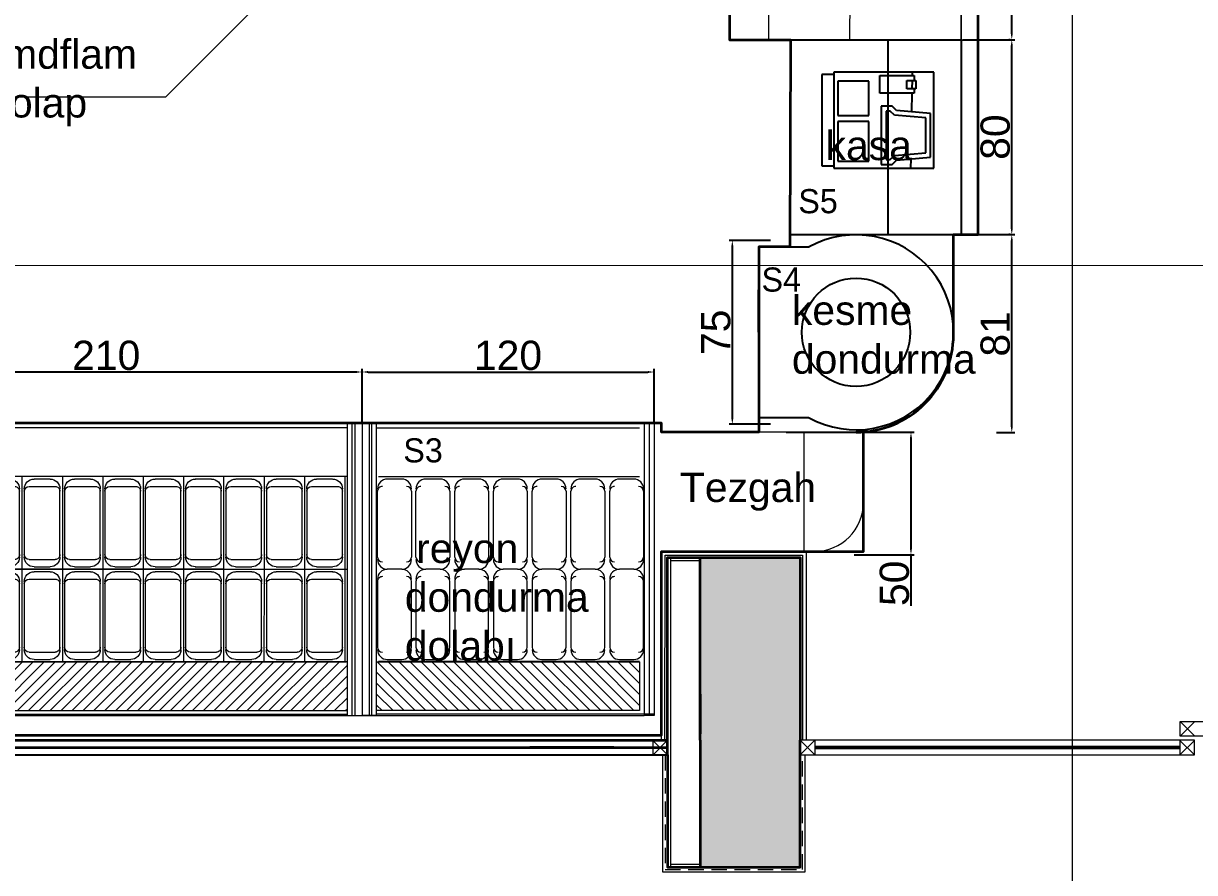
# Model space of a CAD drawing. Header units: millimetres. Extents: x 30084 to 42641, y -1284 to 1636.
# Drawn here: x 30768.5 to 31249.3, y -264.3 to 84 of the extents above; entities that cross this region are included whole.
import ezdxf

# ---------------------------------------------------------------- set-up
doc = ezdxf.new("R2010")
doc.units = ezdxf.units.MM
doc.linetypes.add('DASHED2', pattern=[9.525, 6.35, -3.175])
for name, color, linetype, lineweight in [('CAM', 130, 'Continuous', 0), ('no3_ahsap gorunus arka ince', 53, 'Continuous', 15), ('no3_ahsap gorunus on ince', 34, 'Continuous', 13), ('no3_ahsap kesit on', 40, 'Continuous', 20), ('no3_ahşap gorunus on kalın', 36, 'Continuous', 15), ('no3_alçıpan kesit', 18, 'Continuous', 20), ('no3_cam gorunus on', 142, 'Continuous', 15), ('no3_duvar kaplama', 8, 'Continuous', 0), ('no3_duvar mevcut', 4, 'Continuous', 35), ('no3_döşeme kaplama', 8, 'Continuous', 0), ('no3_kutuprofil kesit', 74, 'Continuous', 18), ('no3_mermer gorunus on', 31, 'Continuous', 15), ('no3_paslanmaz gorunus on', 163, 'Continuous', 15), ('no3_tefriş izdüşüm', 87, 'Continuous', 15), ('no3_yazı tefriş', 152, 'Continuous', 0), ('no3_ölçü tefriş', 252, 'Continuous', 0), ('t_ölçü', 40, 'Continuous', 25), ('Y-CAM', 4, 'Continuous', 5)]:
    doc.layers.add(name, color=color, linetype=linetype, lineweight=lineweight)
doc.layers.add('OLCU', color=155, linetype='Continuous')
doc.layers.add('t_makine', color=177, linetype='Continuous')
doc.styles.get("Standard").update_dxf_attribs({"font": 'arial.ttf'})
doc.styles.add('TAKSİM', font='GOTHIC.TTF', dxfattribs={"height": 20})
doc.dimstyles.new('ISO-25', dxfattribs={"dimtxt": 12, "dimasz": 2.5, "dimexe": 1.25, "dimexo": 0.625, "dimtad": 1, "dimdec": 0, "dimtxsty": 'Standard', "dimcen": 2.5, "dimadec": 0, "dimazin": 0, "dimtfac": 1, "dimtdec": 0, "dimtmove": 0, "dimatfit": 3, "dimfxl": 1, "dimarcsym": 0})

# ---------------------------------------------------------------- blocks, each defined once
blk = doc.blocks.new('girişkat duvarlarım')
at = {"layer": 'no3_duvar kaplama'}
h = blk.add_hatch(color=251, dxfattribs=at)
h.dxf.hatch_style = 1
h.paths.add_polyline_path([(36156.79, -567.98), (36156.79, -492.98), (36115.78, -492.98), (36115.78, -567.98), (36115.78, -619.98), (36156.79, -619.98)])
blk.add_lwpolyline([(36102.28, -567.98), (36102.3, -492.98), (36156.79, -492.98), (36156.79, -567.98)])
at = {"elevation": 0}
blk.add_lwpolyline([(36102.3, -573.98), (36102.3, -619.98), (36156.79, -619.98), (36156.79, -573.98)], dxfattribs=at)
at = {"layer": 'no3_ahsap gorunus arka ince', "elevation": 0}
blk.add_lwpolyline([(36100.3, -573.98), (36100.3, -621.98), (36158.79, -621.98), (36158.79, -573.98)], dxfattribs=at)
at = {"layer": 'no3_ahsap gorunus arka ince', "linetype": 'DASHED2', "elevation": 0}
blk.add_lwpolyline([(36101.3, -573.98), (36101.3, -620.98), (36157.79, -620.98), (36157.79, -573.98)], dxfattribs=at)
at = {"layer": 'no3_ahsap gorunus on ince'}
for p, q in [((36156.79, -492.98, 0), (36149.78, -492.98)), ((36156.79, -492.98, 0), (36149.79, -492.98, 0)), ((36115.78, -499.72, 0), (36116.05, -565.36, 0))]:
    blk.add_line(p, q, dxfattribs=at)
at = {"layer": 'no3_alçıpan kesit'}
for p, q in [((36102.3, -492.98, 0), (36102.3, -619.98, 0)), ((36102.3, -492.98, 0), (36115.78, -492.98)), ((36103.5, -492.98, 0), (36103.5, -619.98, 0)), ((36103.5, -494.18, 0), (36115.78, -494.18)), ((36115.78, -619.98, 0), (36102.3, -619.98, 0)), ((36103.5, -618.78), (36115.78, -618.78, 0))]:
    blk.add_line(p, q, dxfattribs=at)
at = {"layer": 'no3_cam gorunus on'}
for p, q in [((36312.62, -570.48), (36162.79, -570.48)), ((36312.62, -570.98), (36162.79, -570.98)), ((36312.62, -571.48), (36162.79, -571.48))]:
    blk.add_line(p, q, dxfattribs=at)
at = {"layer": 'no3_duvar kaplama'}
for points in [[(36099.78, -567.98), (36099.8, -490.48), (36159.29, -490.48), (36159.29, -567.98)], [(36101.28, -567.98), (36101.3, -491.98), (36157.79, -491.98), (36157.79, -567.98)]]:
    blk.add_lwpolyline(points, dxfattribs=at)
at = {"layer": 'no3_duvar mevcut'}
for p, q in [((36115.78, -567.98), (36115.78, -492.98)), ((36118.78, -492.98), (36149.78, -492.98)), ((36156.79, -492.98, 0), (36156.79, -567.98, 0)), ((35765.39, -567.98), (36102.36, -567.98)), ((35771.39, -570.98), (36102.36, -570.98)), ((36102.36, -573.98), (36102.36, -567.98)), ((36115.78, -567.98), (36115.78, -619.98)), ((36156.79, -619.98, 0), (36156.79, -567.98, 0)), ((36162.79, -570.98), (36273.68, -570.98)), ((36115.78, -619.98, 0), (36156.79, -619.98, 0))]:
    blk.add_line(p, q, dxfattribs=at)
at = {"layer": 'no3_kutuprofil kesit'}
for p, q in [((36312.77, -566.28, 0), (36318.77, -560.28, 0)), ((36312.77, -560.28, 0), (36318.77, -566.28, 0)), ((36102.34, -573.94), (36096.32, -568.01)), ((36096.36, -573.98), (36102.3, -567.97)), ((36156.79, -573.98), (36162.79, -567.98)), ((36156.79, -567.98), (36162.79, -573.98)), ((36162.79, -567.98), (36162.79, -573.98)), ((36312.62, -567.99, 0), (36312.62, -573.99, 0)), ((36312.62, -573.99, 0), (36318.62, -567.99, 0)), ((36312.62, -567.99, 0), (36318.62, -573.99, 0))]:
    blk.add_line(p, q, dxfattribs=at)
at = {"layer": 'no3_kutuprofil kesit', "elevation": 0}
blk.add_lwpolyline([(36312.79, -560.28), (36435.8, -560.28), (36435.76, -566.26), (36312.75, -566.28)], close=True, dxfattribs=at)
at = {"layer": 'no3_kutuprofil kesit'}
for points in [[(36102.36, -567.98), (36102.36, -573.98), (36096.36, -573.98), (36096.36, -567.98)], [(36318.62, -567.98), (36156.79, -567.98), (36156.79, -573.98), (36318.62, -573.98)]]:
    blk.add_lwpolyline(points, close=True, dxfattribs=at)
at = {"layer": 'Y-CAM', "lineweight": -3, "ltscale": 10}
for p, q in [((35765.39, -567.98), (36068.39, -567.98)), ((36056.78, -567.98), (36102.36, -567.98)), ((36056.78, -567.98), (36102.36, -567.98)), ((35771.39, -573.98), (36102.36, -573.98))]:
    blk.add_line(p, q, dxfattribs=at)
blk.add_lwpolyline([(36098.78, -567.98), (36102.36, -567.98)], dxfattribs=at)
blk = doc.blocks.new('I$C3163081A')
at = {"layer": 'no3_döşeme kaplama'}
h = blk.add_hatch(dxfattribs=at)
h.set_pattern_fill('ANSI31', color=256, angle=68.9847, style=0)
h.set_pattern_definition([(23.984733, (-39741.807, 4694.4535), (-1.29061595, 2.90085082), [])])
h.paths.add_polyline_path([(-52.62, -198.32), (-71.29, -191.15), (-0.28, -6.32), (18.38, -13.49)])
blk.add_line((-75.31, -196.03), (0, 0))
at = {"layer": 'no3_ahsap kesit on'}
for p, q in [((-2.15, -5.6), (0, 0)), ((-72.69, -190.61), (-1.68, -5.78)), ((-75.31, -196.03), (-73.16, -190.43))]:
    blk.add_line(p, q, dxfattribs=at)
at = {"layer": 'no3_paslanmaz gorunus on'}
for p, q in [((112.02, -43.03), (0, 0)), ((-1.43, -3.73), (110.58, -46.77)), ((110.94, -45.83), (-1.08, -2.8)), ((112.02, -43.03), (0, 0)), ((-2.15, -5.6), (109.87, -48.63)), ((-2.15, -5.6), (109.87, -48.63)), ((89.33, -40.75), (18.32, -225.58)), ((112.02, -43.03), (109.87, -48.63)), ((108, -47.92), (36.99, -232.75)), ((35.64, -74.53), (-17.15, -211.95)), ((38.14, -235.33), (-73.88, -192.3)), ((38.86, -233.46), (-73.16, -190.43)), ((38.86, -233.46), (36.71, -239.07))]:
    blk.add_line(p, q, dxfattribs=at)
blk.add_lwpolyline([(-52.62, -198.32), (-71.29, -191.15), (-0.28, -6.32), (18.38, -13.49)], close=True, dxfattribs=at)
blk.add_lwpolyline([(-75.31, -196.03), (36.71, -239.07)], dxfattribs=at)
at = {"layer": 'no3_tefriş izdüşüm', "extrusion": (-2.06779e-07, -5.38255e-07, 1)}
blk.add_line((-35.12, -152.77), (18.19, -14), dxfattribs=at)
at = {"layer": 'no3_tefriş izdüşüm'}
for p, q in [((16.86, -28.63), (20.67, -18.7)), ((53.48, -28.09), (18.01, -14.46)), ((22.32, -17.19), (48.46, -27.23)), ((14.77, -25.68), (17.15, -19.49)), ((35.64, -74.53), (53.86, -27.12)), ((88.96, -41.72), (53.48, -28.09)), ((47.55, -43.55), (12.07, -29.92)), ((16.38, -32.65), (42.52, -42.69)), ((43.21, -40.89), (17.07, -30.85)), ((44.86, -39.38), (48.67, -29.46)), ((50.76, -32.4), (48.38, -38.59)), ((50.24, -39.31), (52.62, -33.12)), ((52.33, -42.25), (56.14, -32.33)), ((57.79, -30.82), (83.93, -40.86)), ((8.84, -41.14), (11.21, -34.94)), ((10.92, -44.08), (14.73, -34.15)), ((80.33, -53.01), (84.15, -43.09)), ((41.58, -59.07), (6.11, -45.45)), ((37.27, -56.35), (11.13, -46.31)), ((38.92, -54.84), (42.74, -44.91)), ((44.82, -47.86), (42.44, -54.05)), ((46.39, -57.71), (50.2, -47.78)), ((83.02, -57.17), (47.55, -43.55)), ((51.85, -46.27), (77.99, -56.31)), ((78.68, -54.52), (52.54, -44.48)), ((86.23, -46.03), (83.85, -52.22)), ((2.87, -56.66), (5.25, -50.47)), ((4.95, -59.61), (8.77, -49.68)), ((10.42, -48.17), (36.56, -58.21)), ((44.31, -54.76), (46.69, -48.57)), ((-52.62, -198.32), (0.17, -60.9)), ((0.17, -60.9), (35.64, -74.53)), ((31.31, -71.87), (5.17, -61.83)), ((32.96, -70.37), (36.77, -60.44)), ((77.05, -72.7), (41.58, -59.07)), ((45.89, -61.8), (72.03, -71.84)), ((72.74, -69.97), (46.61, -59.93)), ((74.4, -68.47), (78.21, -58.54)), ((80.29, -61.48), (77.91, -67.67)), ((-3.07, -72.12), (-0.69, -65.93)), ((-0.98, -75.06), (2.83, -65.14)), ((4.48, -63.63), (30.62, -73.67)), ((38.85, -63.38), (36.48, -69.57)), ((38.34, -70.29), (40.72, -64.1)), ((40.43, -73.23), (44.24, -63.31)), ((29.71, -89.98), (-5.77, -76.35)), ((0.35, -166.39), (35.64, -74.53)), ((27.02, -85.82), (30.83, -75.89)), ((35.64, -74.53), (71.12, -88.16)), ((66.78, -85.5), (40.64, -75.46)), ((68.43, -83.99), (72.24, -74.07)), ((-9, -87.57), (-6.63, -81.38)), ((-6.92, -90.52), (-3.11, -80.59)), ((-1.46, -79.08), (24.68, -89.12)), ((25.37, -87.33), (-0.77, -77.29)), ((32.92, -78.84), (30.54, -85.03)), ((32.41, -85.75), (34.78, -79.55)), ((34.49, -88.69), (38.3, -78.76)), ((39.95, -77.25), (66.09, -87.3)), ((74.33, -77.01), (71.95, -83.2)), ((21.08, -101.27), (24.9, -91.35)), ((65.18, -103.61), (29.71, -89.98)), ((60.84, -100.96), (34.71, -90.91)), ((62.49, -99.45), (66.31, -89.52)), ((-12.86, -105.97), (-9.04, -96.04)), ((23.77, -105.44), (-11.7, -91.81)), ((-7.39, -94.54), (18.74, -104.58)), ((19.43, -102.78), (-6.7, -92.74)), ((26.98, -94.29), (24.6, -100.48)), ((26.47, -101.2), (28.85, -95.01)), ((28.55, -104.14), (32.36, -94.22)), ((34.02, -92.71), (60.15, -102.75)), ((68.39, -92.46), (66.01, -98.66)), ((-14.94, -103.03), (-12.56, -96.84)), ((59.24, -119.06), (23.77, -105.44)), ((56.56, -114.9), (60.37, -104.98)), ((17.83, -120.89), (-17.64, -107.26)), ((-13.33, -109.99), (12.81, -120.03)), ((13.5, -118.24), (-12.64, -108.2)), ((15.15, -116.73), (18.96, -106.8)), ((21.04, -109.75), (18.66, -115.94)), ((20.53, -116.65), (22.91, -110.46)), ((22.61, -119.6), (26.43, -109.67)), ((28.08, -108.16), (54.22, -118.2)), ((54.91, -116.41), (28.77, -106.37)), ((62.45, -107.92), (60.07, -114.11)), ((-20.88, -118.48), (-18.5, -112.29)), ((-18.79, -121.42), (-14.98, -111.5)), ((11.9, -136.35), (-23.58, -122.72)), ((7.56, -133.69), (-18.58, -123.65)), ((9.21, -132.18), (13.02, -122.26)), ((53.31, -134.52), (17.83, -120.89)), ((22.14, -123.62), (48.28, -133.66)), ((48.97, -131.86), (22.83, -121.82)), ((50.62, -130.36), (54.43, -120.43)), ((56.52, -123.37), (54.14, -129.56)), ((-26.82, -133.94), (-24.44, -127.74)), ((-24.73, -136.88), (-20.92, -126.95)), ((-19.27, -125.44), (6.87, -135.49)), ((15.11, -125.2), (12.73, -131.39)), ((14.59, -132.11), (16.97, -125.92)), ((16.68, -135.05), (20.49, -125.13)), ((5.93, -151.87), (-29.54, -138.24)), ((1.62, -149.15), (-24.52, -139.1)), ((3.27, -147.64), (7.09, -137.71)), ((47.37, -149.97), (11.9, -136.35)), ((16.2, -139.07), (42.34, -149.11)), ((43.03, -147.32), (16.89, -137.28)), ((44.68, -145.81), (48.5, -135.88)), ((50.58, -138.83), (48.2, -145.02)), ((-32.42, -148.53), (-30.4, -143.27)), ((-30.34, -151.47), (-26.88, -142.48)), ((-25.23, -140.97), (0.9, -151.01)), ((9.17, -140.65), (6.79, -146.85)), ((8.66, -147.56), (11.04, -141.37)), ((10.74, -150.51), (14.55, -140.58)), ((-3.98, -163.74), (-30.12, -153.7)), ((-2.33, -162.23), (1.12, -153.24)), ((41.4, -165.5), (5.93, -151.87)), ((37.09, -162.77), (10.96, -152.73)), ((38.74, -161.26), (42.56, -151.34)), ((-38.36, -163.98), (-35.98, -157.79)), ((-36.28, -166.93), (-32.46, -157)), ((-30.81, -155.49), (-4.67, -165.53)), ((3.2, -156.18), (1.18, -161.44)), ((3.05, -162.16), (5.07, -156.9)), ((5.13, -165.1), (8.59, -156.11)), ((10.24, -154.6), (36.38, -164.64)), ((44.64, -154.28), (42.26, -160.47)), ((-5.58, -181.85), (-41.06, -168.22)), ((-8.27, -177.69), (-4.46, -167.76)), ((31.49, -177.37), (5.35, -167.33)), ((33.14, -175.86), (36.59, -166.87)), ((-41.85, -181.45), (-38.4, -172.45)), ((-36.75, -170.95), (-10.61, -180.99)), ((-9.92, -179.19), (-36.06, -169.15)), ((-2.37, -170.7), (-4.75, -176.89)), ((-2.89, -177.61), (-0.51, -171.42)), ((-0.8, -180.55), (3.01, -170.63)), ((4.66, -169.12), (30.8, -179.16)), ((38.68, -169.81), (36.66, -175.07)), ((-43.94, -178.5), (-41.92, -173.25)), ((29.89, -195.47), (-5.58, -181.85)), ((27.2, -191.31), (31.01, -181.39)), ((-47.56, -196.3), (-44.01, -187.05)), ((-11.19, -196.44), (-46.66, -182.81)), ((-42.35, -185.54), (-16.22, -195.58)), ((-15.5, -193.71), (-41.64, -183.67)), ((-13.85, -192.21), (-10.39, -183.21)), ((-8.31, -186.16), (-10.33, -191.41)), ((-8.46, -192.13), (-6.44, -186.87)), ((-6.38, -195.07), (-2.93, -186.08)), ((-1.28, -184.57), (24.86, -194.62)), ((25.55, -192.82), (-0.59, -182.78)), ((33.1, -184.33), (30.72, -190.52)), ((-49.64, -193.35), (-47.52, -187.84)), ((24.28, -210.07), (-11.19, -196.44)), ((21.62, -205.83), (25.08, -196.84)), ((-21.2, -208.56), (-47.34, -198.52)), ((-19.55, -207.05), (-16, -197.81)), ((-13.92, -200.75), (-16.04, -206.26)), ((-14.17, -206.98), (-12.05, -201.47)), ((-12.09, -209.92), (-8.53, -200.68)), ((-6.88, -199.17), (19.26, -209.21)), ((19.97, -207.34), (-6.17, -197.3)), ((27.16, -199.78), (25.14, -205.04)), ((15.92, -220.68), (19.47, -211.43)), ((14.27, -222.19), (-11.87, -212.15)), ((21.55, -214.38), (19.44, -219.89))]:
    blk.add_line(p, q, dxfattribs=at)
for centre, radius, start, end in [((20.89, -20.93), 4, 68.9847, 158.9847), ((22.54, -19.42), 2, 68.9847, 158.9847), ((18.51, -27.12), 4, 158.9847, 248.9847), ((18.72, -29.34), 2, 158.9847, 248.9847), ((46.81, -28.74), 2, 338.9847, 68.9847), ((47.02, -30.97), 4, 338.9847, 68.9847), ((14.95, -36.38), 4, 68.9847, 158.9847), ((16.6, -34.87), 2, 68.9847, 158.9847), ((56.36, -34.55), 4, 68.9847, 158.9847), ((58.01, -33.04), 2, 68.9847, 158.9847), ((12.57, -42.57), 4, 158.9847, 248.9847), ((40.87, -44.2), 2, 338.9847, 68.9847), ((42.99, -38.67), 2, 248.9847, 338.9847), ((41.09, -46.42), 4, 338.9847, 68.9847), ((44.64, -37.16), 4, 248.9847, 338.9847), ((53.98, -40.74), 4, 158.9847, 248.9847), ((54.19, -42.97), 2, 158.9847, 248.9847), ((82.28, -42.37), 2, 338.9847, 68.9847), ((82.5, -44.59), 4, 338.9847, 68.9847), ((8.98, -51.91), 4, 68.9847, 158.9847), ((12.79, -44.8), 2, 158.9847, 248.9847), ((50.42, -50.01), 4, 68.9847, 158.9847), ((52.07, -48.5), 2, 68.9847, 158.9847), ((10.63, -50.4), 2, 68.9847, 158.9847), ((80.12, -50.79), 4, 248.9847, 338.9847), ((6.6, -58.1), 4, 158.9847, 248.9847), ((37.06, -54.12), 2, 248.9847, 338.9847), ((38.71, -52.61), 4, 248.9847, 338.9847), ((48.04, -56.2), 4, 158.9847, 248.9847), ((76.34, -57.82), 2, 338.9847, 68.9847), ((78.47, -52.29), 2, 248.9847, 338.9847), ((76.56, -60.05), 4, 338.9847, 68.9847), ((6.82, -60.32), 2, 158.9847, 248.9847), ((34.9, -59.72), 2, 338.9847, 68.9847), ((35.12, -61.95), 4, 338.9847, 68.9847), ((44.46, -65.53), 4, 68.9847, 158.9847), ((46.11, -64.03), 2, 68.9847, 158.9847), ((48.26, -58.42), 2, 158.9847, 248.9847), ((3.05, -67.36), 4, 68.9847, 158.9847), ((4.7, -65.85), 2, 68.9847, 158.9847), ((0.67, -73.55), 4, 158.9847, 248.9847), ((31.09, -69.65), 2, 248.9847, 338.9847), ((32.74, -68.14), 4, 248.9847, 338.9847), ((42.08, -71.73), 4, 158.9847, 248.9847), ((70.38, -73.35), 2, 338.9847, 68.9847), ((72.53, -67.75), 2, 248.9847, 338.9847), ((70.59, -75.58), 4, 338.9847, 68.9847), ((74.18, -66.24), 4, 248.9847, 338.9847), ((0.88, -75.78), 2, 158.9847, 248.9847), ((28.97, -75.18), 2, 338.9847, 68.9847), ((29.18, -77.4), 4, 338.9847, 68.9847), ((42.29, -73.95), 2, 158.9847, 248.9847), ((-2.89, -82.82), 4, 68.9847, 158.9847), ((-1.24, -81.31), 2, 68.9847, 158.9847), ((38.52, -80.99), 4, 68.9847, 158.9847), ((40.17, -79.48), 2, 68.9847, 158.9847), ((25.15, -85.1), 2, 248.9847, 338.9847), ((26.8, -83.59), 4, 248.9847, 338.9847), ((36.14, -87.18), 4, 158.9847, 248.9847), ((66.56, -83.28), 2, 248.9847, 338.9847), ((68.21, -81.77), 4, 248.9847, 338.9847), ((-5.27, -89.01), 4, 158.9847, 248.9847), ((-5.05, -91.23), 2, 158.9847, 248.9847), ((23.03, -90.63), 2, 338.9847, 68.9847), ((23.25, -92.86), 4, 338.9847, 68.9847), ((36.36, -89.41), 2, 158.9847, 248.9847), ((64.44, -88.8), 2, 338.9847, 68.9847), ((64.66, -91.03), 4, 338.9847, 68.9847), ((-8.83, -98.27), 4, 68.9847, 158.9847), ((-7.18, -96.76), 2, 68.9847, 158.9847), ((32.58, -96.44), 4, 68.9847, 158.9847), ((34.23, -94.93), 2, 68.9847, 158.9847), ((20.87, -99.05), 4, 248.9847, 338.9847), ((60.63, -98.73), 2, 248.9847, 338.9847), ((62.28, -97.22), 4, 248.9847, 338.9847), ((-11.21, -104.46), 4, 158.9847, 248.9847), ((17.09, -106.09), 2, 338.9847, 68.9847), ((19.22, -100.56), 2, 248.9847, 338.9847), ((17.31, -108.31), 4, 338.9847, 68.9847), ((30.2, -102.63), 4, 158.9847, 248.9847), ((30.42, -104.86), 2, 158.9847, 248.9847), ((58.5, -104.26), 2, 338.9847, 68.9847), ((58.72, -106.48), 4, 338.9847, 68.9847), ((-14.77, -113.72), 4, 68.9847, 158.9847), ((-13.11, -112.22), 2, 68.9847, 158.9847), ((-10.99, -106.69), 2, 158.9847, 248.9847), ((26.64, -111.9), 4, 68.9847, 158.9847), ((28.29, -110.39), 2, 68.9847, 158.9847), ((54.69, -114.18), 2, 248.9847, 338.9847), ((56.34, -112.68), 4, 248.9847, 338.9847), ((-17.14, -119.92), 4, 158.9847, 248.9847), ((11.16, -121.54), 2, 338.9847, 68.9847), ((13.28, -116.01), 2, 248.9847, 338.9847), ((11.37, -123.77), 4, 338.9847, 68.9847), ((14.93, -114.5), 4, 248.9847, 338.9847), ((24.27, -118.09), 4, 158.9847, 248.9847), ((24.48, -120.31), 2, 158.9847, 248.9847), ((52.57, -119.71), 2, 338.9847, 68.9847), ((52.78, -121.94), 4, 338.9847, 68.9847), ((-16.93, -122.14), 2, 158.9847, 248.9847), ((20.71, -127.35), 4, 68.9847, 158.9847), ((22.36, -125.84), 2, 68.9847, 158.9847), ((-20.7, -129.18), 4, 68.9847, 158.9847), ((-19.05, -127.67), 2, 68.9847, 158.9847), ((50.4, -128.13), 4, 248.9847, 338.9847), ((-23.08, -135.37), 4, 158.9847, 248.9847), ((7.34, -131.47), 2, 248.9847, 338.9847), ((8.99, -129.96), 4, 248.9847, 338.9847), ((18.33, -133.54), 4, 158.9847, 248.9847), ((46.63, -135.17), 2, 338.9847, 68.9847), ((48.75, -129.64), 2, 248.9847, 338.9847), ((46.84, -137.39), 4, 338.9847, 68.9847), ((-22.87, -137.6), 2, 158.9847, 248.9847), ((5.22, -136.99), 2, 338.9847, 68.9847), ((5.44, -139.22), 4, 338.9847, 68.9847), ((14.77, -142.81), 4, 68.9847, 158.9847), ((16.42, -141.3), 2, 68.9847, 158.9847), ((18.54, -135.77), 2, 158.9847, 248.9847), ((-26.67, -144.71), 4, 68.9847, 158.9847), ((-25.02, -143.2), 2, 68.9847, 158.9847), ((-28.69, -149.96), 4, 158.9847, 248.9847), ((1.41, -146.92), 2, 248.9847, 338.9847), ((3.06, -145.41), 4, 248.9847, 338.9847), ((12.39, -149), 4, 158.9847, 248.9847), ((40.69, -150.62), 2, 338.9847, 68.9847), ((42.82, -145.09), 2, 248.9847, 338.9847), ((44.47, -143.58), 4, 248.9847, 338.9847), ((-28.47, -152.19), 2, 158.9847, 248.9847), ((-0.75, -152.52), 2, 338.9847, 68.9847), ((-0.53, -154.75), 4, 338.9847, 68.9847), ((12.61, -151.22), 2, 158.9847, 248.9847), ((40.91, -152.85), 4, 338.9847, 68.9847), ((-32.25, -159.23), 4, 68.9847, 158.9847), ((-30.6, -157.72), 2, 68.9847, 158.9847), ((8.8, -158.33), 4, 68.9847, 158.9847), ((10.46, -156.82), 2, 68.9847, 158.9847), ((-4.2, -161.51), 2, 248.9847, 338.9847), ((-2.55, -160.01), 4, 248.9847, 338.9847), ((6.78, -163.59), 4, 158.9847, 248.9847), ((36.88, -160.55), 2, 248.9847, 338.9847), ((38.53, -159.04), 4, 248.9847, 338.9847), ((-34.62, -165.42), 4, 158.9847, 248.9847), ((-34.41, -167.64), 2, 158.9847, 248.9847), ((-6.32, -167.04), 2, 338.9847, 68.9847), ((-6.11, -169.27), 4, 338.9847, 68.9847), ((7, -165.82), 2, 158.9847, 248.9847), ((34.73, -166.15), 2, 338.9847, 68.9847), ((34.94, -168.37), 4, 338.9847, 68.9847), ((-38.18, -174.68), 4, 68.9847, 158.9847), ((-36.53, -173.17), 2, 68.9847, 158.9847), ((3.23, -172.85), 4, 68.9847, 158.9847), ((4.88, -171.35), 2, 68.9847, 158.9847), ((-10.14, -176.97), 2, 248.9847, 338.9847), ((-8.49, -175.46), 4, 248.9847, 338.9847), ((0.85, -179.05), 4, 158.9847, 248.9847), ((31.27, -175.14), 2, 248.9847, 338.9847), ((32.92, -173.63), 4, 248.9847, 338.9847), ((-40.2, -179.94), 4, 158.9847, 248.9847), ((-39.99, -182.16), 2, 158.9847, 248.9847), ((-12.26, -182.5), 2, 338.9847, 68.9847), ((-12.05, -184.72), 4, 338.9847, 68.9847), ((1.06, -181.27), 2, 158.9847, 248.9847), ((29.15, -180.67), 2, 338.9847, 68.9847), ((29.36, -182.89), 4, 338.9847, 68.9847), ((-43.79, -189.27), 4, 68.9847, 158.9847), ((-42.14, -187.77), 2, 68.9847, 158.9847), ((-2.71, -188.31), 4, 68.9847, 158.9847), ((-1.06, -186.8), 2, 68.9847, 158.9847), ((-15.72, -191.49), 2, 248.9847, 338.9847), ((-14.07, -189.98), 4, 248.9847, 338.9847), ((-4.73, -193.57), 4, 158.9847, 248.9847), ((25.33, -190.6), 2, 248.9847, 338.9847), ((26.99, -189.09), 4, 248.9847, 338.9847), ((-45.91, -194.79), 4, 158.9847, 248.9847), ((-45.69, -197.01), 2, 158.9847, 248.9847), ((-17.87, -197.09), 2, 338.9847, 68.9847), ((-17.65, -199.32), 4, 338.9847, 68.9847), ((-4.51, -195.79), 2, 158.9847, 248.9847), ((23.21, -196.12), 2, 338.9847, 68.9847), ((23.43, -198.35), 4, 338.9847, 68.9847), ((-8.32, -202.9), 4, 68.9847, 158.9847), ((-6.67, -201.39), 2, 68.9847, 158.9847), ((-19.77, -204.83), 4, 248.9847, 338.9847), ((19.76, -205.12), 2, 248.9847, 338.9847), ((21.41, -203.61), 4, 248.9847, 338.9847), ((-21.42, -206.34), 2, 248.9847, 338.9847), ((-10.43, -208.41), 4, 158.9847, 248.9847), ((-10.22, -210.64), 2, 158.9847, 248.9847), ((17.6, -210.72), 2, 338.9847, 68.9847), ((17.82, -212.94), 4, 338.9847, 68.9847), ((14.05, -219.96), 2, 248.9847, 338.9847), ((15.7, -218.46), 4, 248.9847, 338.9847)]:
    blk.add_arc(centre, radius, start, end, dxfattribs=at)
blk = doc.blocks.new('I$CF627ADB0')
at = {"layer": 'no3_döşeme kaplama'}
h = blk.add_hatch(dxfattribs=at)
h.set_pattern_fill('ANSI31', color=256, angle=-180, style=0)
h.set_pattern_definition([(315, (-9659.8738, 38781.8862), (2.24506403, 2.24506403), [])])
h.paths.add_polyline_path([(168, -2), (168, -22), (60.1, -22), (60.1, -2)])
at = {"layer": 'CAM'}
blk.add_line((60.1, -2), (168, -2), dxfattribs=at)
at = {"layer": 'no3_ahşap gorunus on kalın'}
for p, q in [((54.1, -120), (54.1, 0)), ((54.1, 0), (58.1, 0)), ((168, 0), (174, 0)), ((171, -120), (171, 0)), ((174, -120), (174, 0)), ((174, -120), (174, 0)), ((54.1, -0.5), (168, -0.5)), ((58.1, -120), (54.1, -120)), ((174, -120), (168, -120))]:
    blk.add_line(p, q, dxfattribs=at)
at = {"layer": 'no3_paslanmaz gorunus on'}
for p, q in [((56.1, -120), (56.1, 0)), ((58.1, -120), (58.1, 0)), ((168, 0), (168, -120)), ((168, 0), (168, -120)), ((170, 0), (170, -120)), ((167.21, -98), (60.1, -98)), ((168, -118), (60.1, -118))]:
    blk.add_line(p, q, dxfattribs=at)
blk.add_lwpolyline([(60.1, -22), (60.1, -2), (168, -2), (168, -22)], close=True, dxfattribs=at)
at = {"layer": 'no3_tefriş izdüşüm'}
for p, q in [((68.32, -23), (62.42, -23)), ((84.23, -23), (78.32, -23)), ((100.13, -23), (94.23, -23)), ((116.04, -23), (110.13, -23)), ((131.95, -23), (126.04, -23)), ((147.85, -23), (141.95, -23)), ((163.61, -23), (157.7, -23)), ((58.42, -28), (58.42, -55)), ((72.32, -55), (72.32, -28)), ((74.32, -28), (74.32, -55)), ((88.23, -55), (88.23, -28)), ((90.23, -28), (90.23, -55)), ((104.13, -55), (104.13, -28)), ((106.13, -28), (106.13, -55)), ((120.04, -55), (120.04, -28)), ((122.04, -28), (122.04, -55)), ((135.95, -55), (135.95, -28)), ((137.95, -28), (137.95, -55)), ((151.85, -55), (151.85, -28)), ((153.7, -28), (153.7, -55)), ((167.61, -55), (167.61, -28)), ((62.42, -60), (68.32, -60)), ((62.42, -60), (68.32, -60)), ((78.32, -60), (84.23, -60)), ((78.32, -60), (84.23, -60)), ((94.23, -60), (100.13, -60)), ((94.23, -60), (100.13, -60)), ((110.13, -60), (116.04, -60)), ((110.13, -60), (116.04, -60)), ((126.04, -60), (131.95, -60)), ((126.04, -60), (131.95, -60)), ((141.95, -60), (147.85, -60)), ((141.95, -60), (147.85, -60)), ((157.7, -60), (163.61, -60)), ((157.7, -60), (163.61, -60)), ((58.42, -92), (58.42, -65)), ((72.32, -65), (72.32, -92)), ((74.32, -92), (74.32, -65)), ((88.23, -65), (88.23, -92)), ((90.23, -92), (90.23, -65)), ((104.13, -65), (104.13, -92)), ((106.13, -92), (106.13, -65)), ((120.04, -65), (120.04, -92)), ((122.04, -92), (122.04, -65)), ((135.95, -65), (135.95, -92)), ((137.95, -92), (137.95, -65)), ((151.85, -65), (151.85, -92)), ((153.7, -92), (153.7, -65)), ((167.61, -65), (167.61, -92)), ((62.42, -97), (68.32, -97)), ((78.32, -97), (84.23, -97)), ((94.23, -97), (100.13, -97)), ((110.13, -97), (116.04, -97)), ((126.04, -97), (131.95, -97)), ((141.95, -97), (147.85, -97)), ((157.7, -97), (163.61, -97))]:
    blk.add_line(p, q, dxfattribs=at)
for centre, radius, start, end in [((62.42, -27), 4, 90, 180), ((68.32, -27), 4, 0, 90), ((78.32, -27), 4, 90, 180), ((84.23, -27), 4, 0, 90), ((94.23, -27), 4, 90, 180), ((100.13, -27), 4, 0, 90), ((110.13, -27), 4, 90, 180), ((116.04, -27), 4, 0, 90), ((126.04, -27), 4, 90, 180), ((131.95, -27), 4, 0, 90), ((141.95, -27), 4, 90, 180), ((147.85, -27), 4, 0, 90), ((157.7, -27), 4, 90, 180), ((163.61, -27), 4, 0, 90), ((60.42, -28), 2, 90, 180), ((70.32, -28), 2, 0, 90), ((76.32, -28), 2, 90, 180), ((86.23, -28), 2, 0, 90), ((92.23, -28), 2, 90, 180), ((102.13, -28), 2, 0, 90), ((108.13, -28), 2, 90, 180), ((118.04, -28), 2, 0, 90), ((124.04, -28), 2, 90, 180), ((133.95, -28), 2, 0, 90), ((139.95, -28), 2, 90, 180), ((149.85, -28), 2, 0, 90), ((155.7, -28), 2, 90, 180), ((165.61, -28), 2, 0, 90), ((60.42, -55), 2, 180, 270), ((62.42, -56), 4, 180, 270), ((68.32, -56), 4, 270, 0), ((70.32, -55), 2, 270, 0), ((76.32, -55), 2, 180, 270), ((78.32, -56), 4, 180, 270), ((84.23, -56), 4, 270, 0), ((86.23, -55), 2, 270, 0), ((92.23, -55), 2, 180, 270), ((94.23, -56), 4, 180, 270), ((100.13, -56), 4, 270, 0), ((102.13, -55), 2, 270, 0), ((108.13, -55), 2, 180, 270), ((110.13, -56), 4, 180, 270), ((116.04, -56), 4, 270, 0), ((118.04, -55), 2, 270, 0), ((124.04, -55), 2, 180, 270), ((126.04, -56), 4, 180, 270), ((131.95, -56), 4, 270, 0), ((133.95, -55), 2, 270, 0), ((139.95, -55), 2, 180, 270), ((141.95, -56), 4, 180, 270), ((147.85, -56), 4, 270, 0), ((149.85, -55), 2, 270, 0), ((155.7, -55), 2, 180, 270), ((157.7, -56), 4, 180, 270), ((163.61, -56), 4, 270, 0), ((165.61, -55), 2, 270, 0), ((62.42, -64), 4, 90, 180), ((68.32, -64), 4, 0, 90), ((78.32, -64), 4, 90, 180), ((84.23, -64), 4, 0, 90), ((94.23, -64), 4, 90, 180), ((100.13, -64), 4, 0, 90), ((110.13, -64), 4, 90, 180), ((116.04, -64), 4, 0, 90), ((126.04, -64), 4, 90, 180), ((131.95, -64), 4, 0, 90), ((141.95, -64), 4, 90, 180), ((147.85, -64), 4, 0, 90), ((157.7, -64), 4, 90, 180), ((163.61, -64), 4, 0, 90), ((60.42, -65), 2, 90, 180), ((70.32, -65), 2, 0, 90), ((76.32, -65), 2, 90, 180), ((86.23, -65), 2, 0, 90), ((92.23, -65), 2, 90, 180), ((102.13, -65), 2, 0, 90), ((108.13, -65), 2, 90, 180), ((118.04, -65), 2, 0, 90), ((124.04, -65), 2, 90, 180), ((133.95, -65), 2, 0, 90), ((139.95, -65), 2, 90, 180), ((149.85, -65), 2, 0, 90), ((155.7, -65), 2, 90, 180), ((165.61, -65), 2, 0, 90), ((60.42, -92), 2, 180, 270), ((62.42, -93), 4, 180, 270), ((68.32, -93), 4, 270, 0), ((70.32, -92), 2, 270, 0), ((76.32, -92), 2, 180, 270), ((78.32, -93), 4, 180, 270), ((84.23, -93), 4, 270, 0), ((86.23, -92), 2, 270, 0), ((92.23, -92), 2, 180, 270), ((94.23, -93), 4, 180, 270), ((100.13, -93), 4, 270, 0), ((102.13, -92), 2, 270, 0), ((108.13, -92), 2, 180, 270), ((110.13, -93), 4, 180, 270), ((116.04, -93), 4, 270, 0), ((118.04, -92), 2, 270, 0), ((124.04, -92), 2, 180, 270), ((126.04, -93), 4, 180, 270), ((131.95, -93), 4, 270, 0), ((133.95, -92), 2, 270, 0), ((139.95, -92), 2, 180, 270), ((141.95, -93), 4, 180, 270), ((147.85, -93), 4, 270, 0), ((149.85, -92), 2, 270, 0), ((155.7, -92), 2, 180, 270), ((157.7, -93), 4, 180, 270), ((163.61, -93), 4, 270, 0), ((165.61, -92), 2, 270, 0)]:
    blk.add_arc(centre, radius, start, end, dxfattribs=at)
at = {"layer": 'OLCU'}
blk.add_line((60.1, -22), (167.21, -22), dxfattribs=at)
blk = doc.blocks.new('KASAÜNITESI')
at = {"layer": 't_makine'}
for p, q in [((-9208.18, -13838.63, -37.09), (-9208.18, -13833.8, -37.09)), ((-9208.18, -13833.8, -37.09), (-9170.71, -13833.8, -37.09)), ((-9170.71, -13833.8, -37.09), (-9170.71, -13838.63, -37.09)), ((-9209.16, -13838.63, -36.29), (-9169.74, -13838.63, -36.29)), ((-9209.16, -13879.79, -36.29), (-9209.16, -13838.63, -36.29)), ((-9205.45, -13853.03, -34.88), (-9205.45, -13840.28, -34.88)), ((-9205.45, -13840.28, -34.88), (-9191.39, -13840.28, -34.88)), ((-9191.39, -13840.28, -34.88), (-9191.39, -13853.03, -34.88)), ((-9188.88, -13853.03, -34.88), (-9188.88, -13840.28, -34.88)), ((-9188.88, -13840.28, -34.88), (-9172.56, -13840.28, -34.88)), ((-9172.56, -13840.28, -34.88), (-9172.56, -13853.03, -34.88)), ((-9169.74, -13838.63, -36.29), (-9169.74, -13879.79, -36.29)), ((-9191.39, -13853.03, -34.88), (-9205.45, -13853.03, -34.88)), ((-9172.56, -13853.03, -34.88), (-9188.88, -13853.03, -34.88)), ((-9200.55, -13857.57, -36.34), (-9207.7, -13857.57, -36.34)), ((-9207.7, -13857.57, -36.34), (-9207.7, -13871.62, -36.34)), ((-9200.55, -13871.62, -36.34), (-9200.55, -13857.57, -36.34)), ((-9195.12, -13862.61), (-9195.12, -13858.12)), ((-9195.12, -13858.12), (-9171.24, -13858.12)), ((-9193.12, -13861.79), (-9193.12, -13860.12)), ((-9193.12, -13860.12), (-9173.24, -13860.12)), ((-9173.24, -13860.12), (-9173.24, -13861.79)), ((-9171.24, -13858.12), (-9171.24, -13862.61)), ((-9193.33, -13864.42), (-9195.12, -13862.61)), ((-9192.16, -13878.41), (-9193.33, -13864.42)), ((-9191.4, -13863.53), (-9193.12, -13861.79)), ((-9190.32, -13876.41), (-9191.4, -13863.53)), ((-9174.96, -13863.53), (-9176.05, -13876.41)), ((-9173.24, -13861.79), (-9174.96, -13863.53)), ((-9173.03, -13864.42), (-9174.21, -13878.41)), ((-9171.24, -13862.61), (-9173.03, -13864.42)), ((-9207.7, -13870.95, -37.09), (-9209.16, -13870.98, -37.09)), ((-9202.21, -13868.65, -32.3), (-9205.71, -13868.65, -32.3)), ((-9205.71, -13868.67, -32.3), (-9205.71, -13872.31, -32.3)), ((-9202.21, -13870.86, -37.09), (-9205.71, -13870.92, -37.09)), ((-9202.21, -13872.31, -32.3), (-9202.21, -13868.65, -32.3)), ((-9192.8, -13870.69, -37.09), (-9200.55, -13870.83, -37.09)), ((-9169.74, -13870.29, -37.09), (-9173.53, -13870.36, -37.09)), ((-9207.7, -13871.62, -36.34), (-9205.71, -13871.62, -36.34)), ((-9205.71, -13872.31, -32.3), (-9202.21, -13872.31, -32.3)), ((-9202.21, -13871.62, -36.34), (-9200.55, -13871.62, -36.34)), ((-9169.74, -13879.79, -36.29), (-9209.16, -13879.79, -36.29)), ((-9174.21, -13878.41), (-9192.16, -13878.41)), ((-9176.05, -13876.41), (-9190.32, -13876.41))]:
    blk.add_line(p, q, dxfattribs=at)
blk = doc.blocks.new('*D55')
at = {"layer": 'Defpoints', "color": 0, "transparency": 16777216}
for p in [(30697.54, -59), (30697.54, -80.54, 0), (30907.54, -79.92)]:
    blk.add_point(p, dxfattribs=at)
at = {"layer": 'no3_ölçü tefriş', "color": 0, "lineweight": -2, "transparency": 16777216}
for p, q in [((30697.54, -79.92), (30697.54, -57.75)), ((30905.04, -59), (30700.04, -59)), ((30907.54, -79.29), (30907.54, -57.75))]:
    blk.add_line(p, q, dxfattribs=at)
at = {"layer": 'no3_ölçü tefriş', "color": 0, "transparency": 16777216}
for points in [[(30700.04, -58.58), (30700.04, -59.41), (30697.54, -59)], [(30905.04, -58.58), (30905.04, -59.41), (30907.54, -59)]]:
    blk.add_solid(points, dxfattribs=at)
at = {"layer": 'no3_ölçü tefriş', "color": 0, "transparency": 16777216, "insert": (30802.54, -52.24), "char_height": 12, "attachment_point": 5}
blk.add_mtext('210', dxfattribs=at)
blk = doc.blocks.new('*D56')
at = {"layer": 'Defpoints', "color": 0, "transparency": 16777216}
for p in [(31027.45, -59), (30907.54, -79.92), (31027.45, -79.92)]:
    blk.add_point(p, dxfattribs=at)
at = {"layer": 'no3_ölçü tefriş', "color": 0, "lineweight": -2, "transparency": 16777216}
for p, q in [((30907.54, -79.29), (30907.54, -57.75)), ((30910.04, -59), (31024.95, -59)), ((31027.45, -79.29), (31027.45, -57.75))]:
    blk.add_line(p, q, dxfattribs=at)
at = {"layer": 'no3_ölçü tefriş', "color": 0, "transparency": 16777216}
for points in [[(30910.04, -58.58), (30910.04, -59.41), (30907.54, -59)], [(31024.95, -58.58), (31024.95, -59.41), (31027.45, -59)]]:
    blk.add_solid(points, dxfattribs=at)
at = {"layer": 'no3_ölçü tefriş', "color": 0, "transparency": 16777216, "insert": (30967.49, -52.24), "char_height": 12, "attachment_point": 5}
blk.add_mtext('120', dxfattribs=at)
blk = doc.blocks.new('*D57')
at = {"layer": 'Defpoints', "color": 0, "transparency": 16777216}
for p in [(31059.58, -4.98, 0), (31075.83, -4.98, 0), (31075.83, -80.45, 0)]:
    blk.add_point(p, dxfattribs=at)
at = {"layer": 'no3_ölçü tefriş', "color": 0, "lineweight": -2, "transparency": 16777216}
for p, q in [((31075.2, -4.98, 0), (31058.33, -4.98, 0)), ((31059.58, -77.95, 0), (31059.58, -7.48, 0)), ((31075.2, -80.45, 0), (31058.33, -80.45, 0))]:
    blk.add_line(p, q, dxfattribs=at)
at = {"layer": 'no3_ölçü tefriş', "color": 0, "transparency": 16777216}
for points in [[(31059.16, -7.48, 0), (31060, -7.48, 0), (31059.58, -4.98, 0)], [(31059.16, -77.95, 0), (31060, -77.95, 0), (31059.58, -80.45, 0)]]:
    blk.add_solid(points, dxfattribs=at)
at = {"layer": 'no3_ölçü tefriş', "color": 0, "transparency": 16777216, "insert": (31052.85, -42.71, 0), "char_height": 12, "attachment_point": 5, "rotation": 90}
blk.add_mtext('75', dxfattribs=at)
blk = doc.blocks.new('*D58')
at = {"layer": 'Defpoints', "color": 0, "transparency": 16777216}
for p in [(31122.89, -2.61, 0), (31174.3, -2.61, 0), (31167.37, -83.85, 0)]:
    blk.add_point(p, dxfattribs=at)
at = {"layer": 'no3_ölçü tefriş', "color": 0, "lineweight": -2, "transparency": 16777216}
for p, q in [((31123.52, -2.61, 0), (31175.55, -2.61, 0)), ((31174.3, -81.35, 0), (31174.3, -5.11, 0)), ((31167.99, -83.85, 0), (31175.55, -83.85, 0))]:
    blk.add_line(p, q, dxfattribs=at)
at = {"layer": 'no3_ölçü tefriş', "color": 0, "transparency": 16777216}
for points in [[(31173.88, -5.11, 0), (31174.72, -5.11, 0), (31174.3, -2.61, 0)], [(31173.88, -81.35, 0), (31174.72, -81.35, 0), (31174.3, -83.85, 0)]]:
    blk.add_solid(points, dxfattribs=at)
at = {"layer": 'no3_ölçü tefriş', "color": 0, "transparency": 16777216, "insert": (31167.55, -43.36, 0), "char_height": 12, "attachment_point": 5, "rotation": 90}
blk.add_mtext('81', dxfattribs=at)
blk = doc.blocks.new('*D59')
at = {"layer": 'Defpoints', "color": 0, "transparency": 16777216}
for p in [(31160.46, 285.37, 0), (31174.3, 285.37), (31153.46, 77.34, 0)]:
    blk.add_point(p, dxfattribs=at)
at = {"layer": 'no3_ölçü tefriş', "color": 0, "lineweight": -2, "transparency": 16777216}
for p, q in [((31161.08, 285.37), (31175.55, 285.37)), ((31174.3, 79.84), (31174.3, 282.87)), ((31154.08, 77.34), (31175.55, 77.34))]:
    blk.add_line(p, q, dxfattribs=at)
at = {"layer": 'no3_ölçü tefriş', "color": 0, "transparency": 16777216}
for points in [[(31173.88, 282.87), (31174.72, 282.87), (31174.3, 285.37)], [(31173.88, 79.84), (31174.72, 79.84), (31174.3, 77.34)]]:
    blk.add_solid(points, dxfattribs=at)
at = {"layer": 'no3_ölçü tefriş', "color": 0, "transparency": 16777216, "insert": (31167.55, 181.36), "char_height": 12, "attachment_point": 5, "rotation": 90}
blk.add_mtext('208', dxfattribs=at)
blk = doc.blocks.new('*D62')
at = {"layer": 'Defpoints', "color": 0, "transparency": 16777216}
for p in [(31174.3, 77.34, 0), (31174.3, 77.34, 0), (31174.3, -2.61, 0)]:
    blk.add_point(p, dxfattribs=at)
at = {"layer": 'no3_ölçü tefriş', "color": 0, "lineweight": -2, "transparency": 16777216}
for p, q in [((31173.68, 77.34, 0), (31173.05, 77.34, 0)), ((31174.3, -0.11, 0), (31174.3, 74.84, 0)), ((31173.68, -2.61, 0), (31173.05, -2.61, 0))]:
    blk.add_line(p, q, dxfattribs=at)
at = {"layer": 'no3_ölçü tefriş', "color": 0, "transparency": 16777216}
for points in [[(31173.88, 74.84, 0), (31174.72, 74.84, 0), (31174.3, 77.34, 0)], [(31173.88, -0.11, 0), (31174.72, -0.11, 0), (31174.3, -2.61, 0)]]:
    blk.add_solid(points, dxfattribs=at)
at = {"layer": 'no3_ölçü tefriş', "color": 0, "transparency": 16777216, "insert": (31167.55, 37.37, 0), "char_height": 12, "attachment_point": 5, "rotation": 90}
blk.add_mtext('80', dxfattribs=at)
blk = doc.blocks.new('*D63')
at = {"layer": 'Defpoints', "color": 0, "transparency": 16777216}
for p in [(31081.12, -83.66, 0), (31132.91, -83.66), (31108.94, -133.98, 0)]:
    blk.add_point(p, dxfattribs=at)
at = {"layer": 'no3_ölçü tefriş', "color": 0, "lineweight": -2, "transparency": 16777216}
for p, q in [((31081.74, -83.66), (31134.16, -83.66)), ((31132.91, -86.16), (31132.91, -131.48)), ((31109.57, -133.98), (31134.16, -133.98)), ((31132.91, -133.98), (31132.91, -154.88))]:
    blk.add_line(p, q, dxfattribs=at)
at = {"layer": 'no3_ölçü tefriş', "color": 0, "transparency": 16777216}
for points in [[(31132.49, -86.16), (31133.32, -86.16), (31132.91, -83.66)], [(31132.49, -131.48), (31133.32, -131.48), (31132.91, -133.98)]]:
    blk.add_solid(points, dxfattribs=at)
at = {"layer": 'no3_ölçü tefriş', "color": 0, "transparency": 16777216, "insert": (31126.16, -145.68), "char_height": 12, "attachment_point": 5, "rotation": 90}
blk.add_mtext('50', dxfattribs=at)

msp = doc.modelspace()

# ---------------------------------------------------------------- linework, layer by layer
for p, q in [((31070.37, -42.59, 0), (31070.48, -7.59, 0)), ((31070.48, -7.59, 0), (31091.11, -7.65, 0)), ((31070.37, -42.59, 0), (31070.27, -77.59, 0)), ((31070.27, -77.59, 0), (31090.9, -77.65, 0))]:
    msp.add_line(p, q)
msp.add_circle((31110.37, -42.71, 0), 22.24)
msp.add_arc((31110.37, -42.71, 0), 40, 240.8749, 118.785)
at = {"layer": 'no3_ahsap gorunus on ince'}
for p, q in [((31160.46, 936.02), (31160.46, -2.61, 0)), ((31153.46, 765.97), (31153.46, -2.61, 0)), ((31160.46, -2.61, 0), (31143.74, -2.61, 0)), ((31088.94, -83.66, 0), (31088.94, -132.6, 0)), ((31088.94, -83.75, 0), (31088.94, -126.98, 0))]:
    msp.add_line(p, q, dxfattribs=at)
at = {"layer": 'no3_ahşap gorunus on kalın'}
for p, q in [((30697.54, -199.92), (31023.43, -199.92)), ((30697.54, -207.92), (31023.43, -207.92))]:
    msp.add_line(p, q, dxfattribs=at)
at = {"layer": 'no3_duvar mevcut'}
msp.add_line((31010.93, -213.1), (30976.43, -213.1), dxfattribs=at)
msp.add_lwpolyline([(30697.54, -207.92), (31030.43, -208), (31030.45, -132.6), (31113.39, -132.6), (31113.39, -83.66), (31110.37, -83.66, 0.414214), (31150.36, -43.67), (31150.36, -2.61), (31160.46, -2.61), (31160.46, 936.02), (31059.1, 936.02), (31058.44, 77.34), (31083.46, 77.34), (31083.21, -7.63), (31070.48, -7.59), (31070.48, -83.66), (31030.48, -83.65), (31030.46, -79.92), (30697.54, -79.92), (30697.54, -199.92)], format="xyb", dxfattribs=at)
at = {"layer": 'no3_mermer gorunus on'}
for p, q in [((31113.39, -112.6, 0), (31113.39, -83.66, 0)), ((31093.39, -132.6, 0), (31030.46, -132.6, 0))]:
    msp.add_line(p, q, dxfattribs=at)
at = {"layer": 'no3_mermer gorunus on', "elevation": 0}
msp.add_lwpolyline([(31113.39, -83.66), (31030.46, -83.66)], dxfattribs=at)
at = {"layer": 'no3_mermer gorunus on'}
msp.add_arc((31093.39, -112.6, 0), 20, 270, 360, dxfattribs=at)
at = {"layer": 'no3_paslanmaz gorunus on'}
for p, q in [((31074.94, 493.4), (31074.36, 77.34, 0)), ((31107.86, 77.34, 0), (31108.44, 493.4)), ((30826.96, 53.9), (30926.86, 153.79)), ((30671.04, 53.9), (30826.96, 53.9))]:
    msp.add_line(p, q, dxfattribs=at)
msp.add_lwpolyline([(31153.94, 493.4), (31153.44, 77.34), (31058.44, 77.34), (31058.94, 493.4)], close=True, dxfattribs=at)
at = {"layer": 'no3_yazı tefriş', "linetype": 'Continuous', "ltscale": 0.3}
msp.add_line((31199.04, 1355), (31199.04, -991.51), dxfattribs=at)
at = {"layer": 'no3_yazı tefriş'}
msp.add_line((30598.75, -15.26), (31960, -15.07), dxfattribs=at)
at = {"layer": 't_makine'}
for p, q in [((31083.45, 77.34, 0), (31153.44, 77.34, 0)), ((31083.46, -2.61, 0), (31083.46, 77.34, 0)), ((31123.52, -2.61, 0), (31123.52, 77.34, 0)), ((31153.46, 77.34, 0), (31153.46, -2.61, 0)), ((31083.46, -2.61, 0), (31153.46, -2.61, 0))]:
    msp.add_line(p, q, dxfattribs=at)

# ---------------------------------------------------------------- block references
at = {"layer": 'no3_duvar mevcut'}
msp.add_blockref('girişkat duvarlarım', (-5069.35, 357.89), dxfattribs=at)
at = {"layer": 'no3_döşeme kaplama', "xscale": -1, "rotation": 248.9847333485283}
msp.add_blockref('I$C3163081A', (30907.54, -199.92), dxfattribs=at)
at = {"layer": 'no3_döşeme kaplama', "rotation": 180}
msp.add_blockref('I$CF627ADB0', (31081.54, -199.92), dxfattribs=at)
at = {"layer": 't_ölçü', "xscale": -1, "rotation": 90}
msp.add_blockref('KASAÜNITESI', (17262.57, -9145.09, 70.01), dxfattribs=at)

# ---------------------------------------------------------------- texts
at = {"style": 'TAKSİM'}
for s, p in [('S5', (31086.67, 6.14, 0)), ('S4', (31071.57, -26.01, 0)), ('S3', (30924.51, -96.08, 0))]:
    msp.add_text(s, height=9.9, dxfattribs=at).set_placement(p)
at = {"layer": 'no3_yazı tefriş', "extrusion": (1.38808e-07, 2.56536e-07, 1), "char_height": 12, "width": 102.1035, "attachment_point": 4, "text_direction": (1, 0, 0)}
for s, insert in [('siyah mdflam arka dolap', (30716.43, 59.61, 0)), ('kasa', (31097.87, 33.85, 0)), ('kesme dondurma', (31084.04, -43.76, 0)), ('Tezgah', (31038.05, -108.13, 0)), ('{\\fArial|b0|i0|c162|p34; reyon dondurma dolabı }', (30925.13, -151.45, 0))]:
    msp.add_mtext(s, dxfattribs=dict(at, insert=insert))

# ---------------------------------------------------------------- dimensions: what is measured, and where the dimension line sits
at = {"layer": 'no3_ölçü tefriş'}
for base, p1, p2, angle, picture, middle in [((31174.3, 285.37, 0), (31153.46, 77.34, 0), (31160.46, 285.37), 90, '*D59', (31167.55, 181.36, 0)), ((31174.3, 77.34, 0), (31174.3, -2.61, 0), (31174.3, 77.34, 0), 90, '*D62', (31167.55, 37.37, 0)), ((30697.54, -59), (30907.54, -79.92), (30697.54, -80.54, 0), 180, '*D55', (30802.54, -52.24)), ((31027.45, -59), (30907.54, -79.92), (31027.45, -79.92), 180, '*D56', (30967.49, -52.24))]:
    dim = msp.add_linear_dim(base=base, p1=p1, p2=p2, angle=angle, dimstyle='ISO-25', dxfattribs=at)
    dim.commit()
    dim.dimension.update_dxf_attribs({"geometry": picture, "text_midpoint": middle})
for base, p1, p2, picture, middle in [((31174.3, -2.61, 0), (31167.37, -83.85, 0), (31122.89, -2.61, 0), '*D58', (31174.3, -43.36, 0)), ((31132.91, -83.66), (31108.94, -133.98, 0), (31081.12, -83.66, 0), '*D63', (31132.91, -145.68))]:
    dim = msp.add_linear_dim(base=base, p1=p1, p2=p2, angle=90, dimstyle='ISO-25', dxfattribs=at)
    dim.commit()
    dim.dimension.update_dxf_attribs({"geometry": picture, "text_midpoint": middle, "dimtype": 160})
dim = msp.add_linear_dim(base=(31059.58, -4.98, 0), p1=(31075.83, -80.45, 0), p2=(31075.83, -4.98, 0), angle=90, dimstyle='ISO-25', override={"dimtmove": 1}, dxfattribs=at)
dim.commit()
dim.dimension.update_dxf_attribs({"geometry": '*D57', "text_midpoint": (31052.85, -42.71, 0)})

doc.saveas('drawing.dxf')
